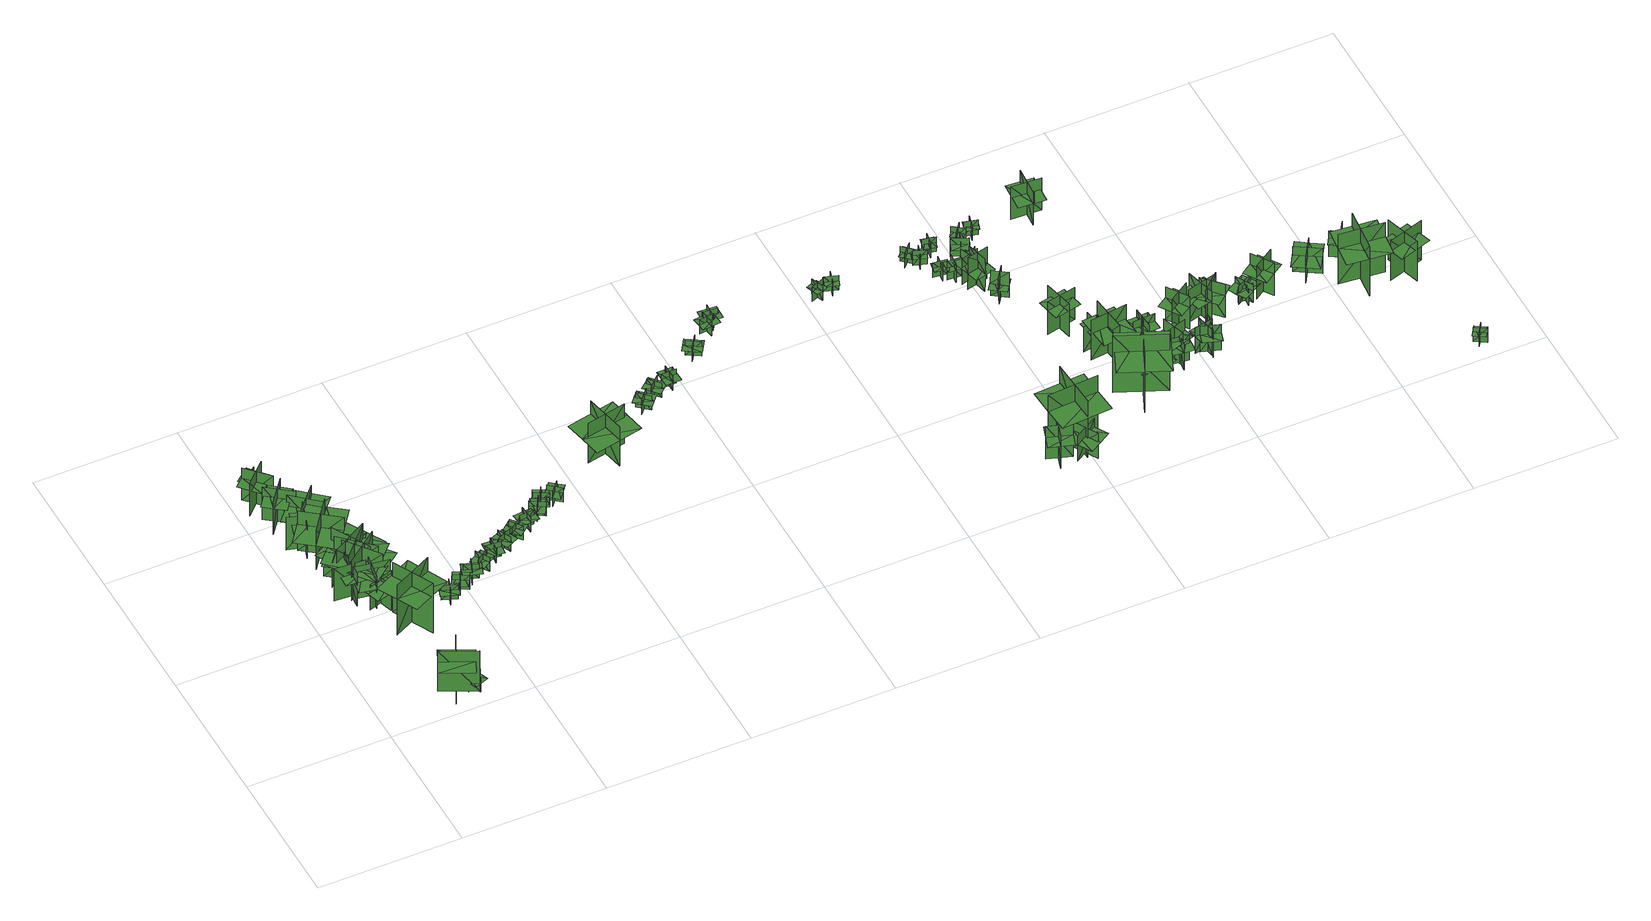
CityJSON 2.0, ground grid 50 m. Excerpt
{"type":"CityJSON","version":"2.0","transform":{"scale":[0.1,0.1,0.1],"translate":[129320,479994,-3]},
"CityObjects":{
"tree1":{"type":"SolitaryVegetationObject","geometry":[{"type":"MultiSurface","lod":"1","boundaries":[[[0,1,2]],[[0,2,3]],[[4,5,6]],[[4,6,7]],[[8,9,10]],[[8,10,11]],[[8,12,13]],[[8,13,9]]]}]},
"tree2":{"type":"SolitaryVegetationObject","geometry":[{"type":"MultiSurface","lod":"1","boundaries":[[[14,15,16]],[[14,16,17]],[[18,19,20]],[[18,20,21]],[[22,23,24]],[[22,24,25]],[[22,25,26]],[[22,26,27]]]}]},
"tree3":{"type":"SolitaryVegetationObject","geometry":[{"type":"MultiSurface","lod":"1","boundaries":[[[28,29,30]],[[28,30,31]],[[32,33,34]],[[32,34,35]],[[36,37,38]],[[36,38,39]],[[36,39,40]],[[36,40,41]]]}]},
"tree4":{"type":"SolitaryVegetationObject","geometry":[{"type":"MultiSurface","lod":"1","boundaries":[[[42,43,44]],[[42,44,45]],[[46,47,48]],[[46,48,49]],[[50,51,52]],[[50,52,53]],[[50,53,54]],[[50,54,55]]]}]},
"tree5":{"type":"SolitaryVegetationObject","geometry":[{"type":"MultiSurface","lod":"1","boundaries":[[[56,57,58]],[[56,58,59]],[[60,61,62]],[[60,62,63]],[[64,65,66]],[[64,66,67]],[[64,68,69]],[[64,69,65]]]}]},
"tree6":{"type":"SolitaryVegetationObject","geometry":[{"type":"MultiSurface","lod":"1","boundaries":[[[70,71,72]],[[70,72,73]],[[74,75,76]],[[74,76,77]],[[78,79,80]],[[78,80,81]],[[78,81,82]],[[78,82,83]]]}]},
"tree7":{"type":"SolitaryVegetationObject","geometry":[{"type":"MultiSurface","lod":"1","boundaries":[[[84,85,86]],[[84,86,87]],[[88,89,90]],[[88,90,91]],[[92,93,94]],[[92,94,95]],[[92,96,97]],[[92,97,93]]]}]},
"tree8":{"type":"SolitaryVegetationObject","geometry":[{"type":"MultiSurface","lod":"1","boundaries":[[[98,99,100]],[[98,100,101]],[[102,103,104]],[[102,104,105]],[[106,107,108]],[[106,108,109]],[[106,109,110]],[[106,110,111]]]}]},
"tree9":{"type":"SolitaryVegetationObject","geometry":[{"type":"MultiSurface","lod":"1","boundaries":[[[112,113,114]],[[112,114,115]],[[116,117,118]],[[116,118,119]],[[120,121,122]],[[120,122,123]],[[120,123,124]],[[120,124,125]]]}]},
"tree10":{"type":"SolitaryVegetationObject","geometry":[{"type":"MultiSurface","lod":"1","boundaries":[[[126,127,128]],[[126,128,129]],[[130,131,132]],[[130,132,133]],[[134,135,136]],[[134,136,137]],[[134,137,138]],[[134,138,139]]]}]},
"tree11":{"type":"SolitaryVegetationObject","geometry":[{"type":"MultiSurface","lod":"1","boundaries":[[[140,141,142]],[[140,142,143]],[[144,145,146]],[[144,146,147]],[[148,149,150]],[[148,150,151]],[[148,151,152]],[[148,152,153]]]}]},
"tree12":{"type":"SolitaryVegetationObject","geometry":[{"type":"MultiSurface","lod":"1","boundaries":[[[154,155,156]],[[154,156,157]],[[158,159,160]],[[158,160,161]],[[162,163,164]],[[162,164,165]],[[162,165,166]],[[162,166,167]]]}]},
"tree13":{"type":"SolitaryVegetationObject","geometry":[{"type":"MultiSurface","lod":"1","boundaries":[[[168,169,170]],[[168,170,171]],[[172,173,174]],[[172,174,175]],[[176,177,178]],[[176,178,179]],[[176,179,180]],[[176,180,181]]]}]},
"tree14":{"type":"SolitaryVegetationObject","geometry":[{"type":"MultiSurface","lod":"1","boundaries":[[[182,183,184]],[[182,184,185]],[[186,187,188]],[[186,188,189]],[[190,191,192]],[[190,192,193]],[[190,193,194]],[[190,194,195]]]}]},
"tree15":{"type":"SolitaryVegetationObject","geometry":[{"type":"MultiSurface","lod":"1","boundaries":[[[196,197,198]],[[196,198,199]],[[200,201,202]],[[200,202,203]],[[204,205,206]],[[204,206,207]],[[204,207,208]],[[204,208,209]]]}]},
"tree16":{"type":"SolitaryVegetationObject","geometry":[{"type":"MultiSurface","lod":"1","boundaries":[[[210,211,212]],[[210,212,213]],[[214,215,216]],[[214,216,217]],[[218,219,220]],[[218,220,221]],[[218,221,222]],[[218,222,223]]]}]},
"tree17":{"type":"SolitaryVegetationObject","geometry":[{"type":"MultiSurface","lod":"1","boundaries":[[[224,225,226]],[[224,226,227]],[[228,229,230]],[[228,230,231]],[[232,233,234]],[[232,234,235]],[[232,235,236]],[[232,236,237]]]}]},
"tree18":{"type":"SolitaryVegetationObject","geometry":[{"type":"MultiSurface","lod":"1","boundaries":[[[238,239,240]],[[238,240,241]],[[242,243,244]],[[242,244,245]],[[246,247,248]],[[246,248,249]],[[246,249,250]],[[246,250,251]]]}]},
"tree19":{"type":"SolitaryVegetationObject","geometry":[{"type":"MultiSurface","lod":"1","boundaries":[[[252,253,254]],[[252,254,255]],[[256,257,258]],[[256,258,259]],[[260,261,262]],[[260,262,263]],[[260,263,264]],[[260,264,265]]]}]},
"tree20":{"type":"SolitaryVegetationObject","geometry":[{"type":"MultiSurface","lod":"1","boundaries":[[[266,267,268]],[[266,268,269]],[[270,271,272]],[[270,272,273]],[[274,275,276]],[[274,276,277]],[[274,277,278]],[[274,278,279]]]}]},
"tree21":{"type":"SolitaryVegetationObject","geometry":[{"type":"MultiSurface","lod":"1","boundaries":[[[280,281,282]],[[280,282,283]],[[284,285,286]],[[284,286,287]],[[288,289,290]],[[288,290,291]],[[288,291,292]],[[288,292,293]]]}]},
"tree22":{"type":"SolitaryVegetationObject","geometry":[{"type":"MultiSurface","lod":"1","boundaries":[[[294,295,296]],[[294,296,297]],[[298,299,300]],[[298,300,301]],[[302,303,304]],[[302,304,305]],[[302,305,306]],[[302,306,307]]]}]},
"tree23":{"type":"SolitaryVegetationObject","geometry":[{"type":"MultiSurface","lod":"1","boundaries":[[[308,309,310]],[[308,310,311]],[[312,313,314]],[[312,314,315]],[[316,317,318]],[[316,318,319]],[[316,319,320]],[[316,320,321]]]}]},
"tree24":{"type":"SolitaryVegetationObject","geometry":[{"type":"MultiSurface","lod":"1","boundaries":[[[322,323,324]],[[322,324,325]],[[326,327,328]],[[326,328,329]],[[330,331,332]],[[330,332,333]],[[330,333,334]],[[330,334,335]]]}]},
"tree25":{"type":"SolitaryVegetationObject","geometry":[{"type":"MultiSurface","lod":"1","boundaries":[[[336,337,338]],[[336,338,339]],[[340,341,342]],[[340,342,343]],[[344,345,346]],[[344,346,347]],[[344,347,348]],[[344,348,349]]]}]},
"tree26":{"type":"SolitaryVegetationObject","geometry":[{"type":"MultiSurface","lod":"1","boundaries":[[[350,351,352]],[[350,352,353]],[[354,355,356]],[[354,356,357]],[[358,359,360]],[[358,360,361]],[[358,361,362]],[[358,362,363]]]}]},
"tree27":{"type":"SolitaryVegetationObject","geometry":[{"type":"MultiSurface","lod":"1","boundaries":[[[364,365,366]],[[364,366,367]],[[368,369,370]],[[368,370,371]],[[372,373,374]],[[372,374,375]],[[372,375,376]],[[372,376,377]]]}]},
"tree28":{"type":"SolitaryVegetationObject","geometry":[{"type":"MultiSurface","lod":"1","boundaries":[[[378,379,380]],[[378,380,381]],[[382,383,384]],[[382,384,385]],[[386,387,388]],[[386,388,389]],[[386,389,390]],[[386,390,391]]]}]},
"tree29":{"type":"SolitaryVegetationObject","geometry":[{"type":"MultiSurface","lod":"1","boundaries":[[[392,393,394]],[[392,394,395]],[[396,397,398]],[[396,398,399]],[[400,401,402]],[[400,402,403]],[[400,403,404]],[[400,404,405]]]}]},
"tree30":{"type":"SolitaryVegetationObject","geometry":[{"type":"MultiSurface","lod":"1","boundaries":[[[406,407,408]],[[406,408,409]],[[410,411,412]],[[410,412,413]],[[414,415,416]],[[414,416,417]],[[414,417,418]],[[414,418,419]]]}]},
"tree31":{"type":"SolitaryVegetationObject","geometry":[{"type":"MultiSurface","lod":"1","boundaries":[[[420,421,422]],[[420,422,423]],[[424,425,426]],[[424,426,427]],[[428,429,430]],[[428,430,431]],[[428,431,432]],[[428,432,433]]]}]},
"tree32":{"type":"SolitaryVegetationObject","geometry":[{"type":"MultiSurface","lod":"1","boundaries":[[[434,435,436]],[[434,436,437]],[[438,439,440]],[[438,440,441]],[[442,443,444]],[[442,444,445]],[[442,445,446]],[[442,446,447]]]}]},
"tree33":{"type":"SolitaryVegetationObject","geometry":[{"type":"MultiSurface","lod":"1","boundaries":[[[448,449,450]],[[448,450,451]],[[452,453,454]],[[452,454,455]],[[456,457,458]],[[456,458,459]],[[456,459,460]],[[456,460,461]]]}]},
"tree34":{"type":"SolitaryVegetationObject","geometry":[{"type":"MultiSurface","lod":"1","boundaries":[[[462,463,464]],[[462,464,465]],[[466,467,468]],[[466,468,469]],[[470,471,472]],[[470,472,473]],[[470,473,474]],[[470,474,475]]]}]},
"tree35":{"type":"SolitaryVegetationObject","geometry":[{"type":"MultiSurface","lod":"1","boundaries":[[[476,477,478]],[[476,478,479]],[[480,481,482]],[[480,482,483]],[[484,485,486]],[[484,486,487]],[[484,487,488]],[[484,488,489]]]}]},
"tree36":{"type":"SolitaryVegetationObject","geometry":[{"type":"MultiSurface","lod":"1","boundaries":[[[490,491,492]],[[490,492,493]],[[494,495,496]],[[494,496,497]],[[498,499,500]],[[498,500,501]],[[498,501,502]],[[498,502,503]]]}]},
"tree37":{"type":"SolitaryVegetationObject","geometry":[{"type":"MultiSurface","lod":"1","boundaries":[[[504,505,506]],[[504,506,507]],[[508,509,510]],[[508,510,511]],[[512,513,514]],[[512,514,515]],[[512,515,516]],[[512,516,517]]]}]},
"tree38":{"type":"SolitaryVegetationObject","geometry":[{"type":"MultiSurface","lod":"1","boundaries":[[[518,519,520]],[[518,520,521]],[[522,523,524]],[[522,524,525]],[[526,527,528]],[[526,528,529]],[[526,527,530]],[[526,530,531]]]}]},
"tree39":{"type":"SolitaryVegetationObject","geometry":[{"type":"MultiSurface","lod":"1","boundaries":[[[532,533,534]],[[532,534,535]],[[536,537,538]],[[536,538,539]],[[540,541,542]],[[540,542,543]],[[540,541,544]],[[540,544,545]]]}]},
"tree40":{"type":"SolitaryVegetationObject","geometry":[{"type":"MultiSurface","lod":"1","boundaries":[[[546,547,548]],[[546,548,549]],[[550,551,552]],[[550,552,553]],[[554,555,556]],[[554,556,557]],[[554,558,559]],[[554,559,555]]]}]},
"tree41":{"type":"SolitaryVegetationObject","geometry":[{"type":"MultiSurface","lod":"1","boundaries":[[[560,561,562]],[[560,562,563]],[[564,565,566]],[[564,566,567]],[[568,569,570]],[[568,570,571]],[[568,571,572]],[[568,572,573]]]}]},
"tree42":{"type":"SolitaryVegetationObject","geometry":[{"type":"MultiSurface","lod":"1","boundaries":[[[574,575,576]],[[574,576,577]],[[578,579,580]],[[578,580,581]],[[582,583,584]],[[582,584,585]],[[582,585,586]],[[582,586,587]]]}]},
"tree43":{"type":"SolitaryVegetationObject","geometry":[{"type":"MultiSurface","lod":"1","boundaries":[[[588,589,590]],[[588,590,591]],[[592,593,594]],[[592,594,595]],[[596,597,598]],[[596,598,599]],[[596,597,600]],[[596,600,601]]]}]},
"tree44":{"type":"SolitaryVegetationObject","geometry":[{"type":"MultiSurface","lod":"1","boundaries":[[[602,603,604]],[[602,604,605]],[[606,607,608]],[[606,608,609]],[[610,611,612]],[[610,612,613]],[[610,613,614]],[[610,614,615]]]}]},
"tree45":{"type":"SolitaryVegetationObject","geometry":[{"type":"MultiSurface","lod":"1","boundaries":[[[616,617,618]],[[616,618,619]],[[620,621,622]],[[620,622,623]],[[624,625,626]],[[624,626,627]],[[624,625,628]],[[624,628,629]]]}]},
"tree46":{"type":"SolitaryVegetationObject","geometry":[{"type":"MultiSurface","lod":"1","boundaries":[[[630,631,632]],[[630,632,633]],[[634,635,636]],[[634,636,637]],[[638,639,640]],[[638,640,641]],[[638,642,643]],[[638,643,639]]]}]},
"tree47":{"type":"SolitaryVegetationObject","geometry":[{"type":"MultiSurface","lod":"1","boundaries":[[[644,645,646]],[[644,646,647]],[[648,649,650]],[[648,650,651]],[[652,653,654]],[[652,654,655]],[[652,653,656]],[[652,656,657]]]}]},
"tree48":{"type":"SolitaryVegetationObject","geometry":[{"type":"MultiSurface","lod":"1","boundaries":[[[658,659,660]],[[658,660,661]],[[662,663,664]],[[662,664,665]],[[666,667,668]],[[666,668,669]],[[666,670,671]],[[666,671,667]]]}]},
"tree49":{"type":"SolitaryVegetationObject","geometry":[{"type":"MultiSurface","lod":"1","boundaries":[[[672,673,674]],[[672,674,675]],[[676,677,678]],[[676,678,679]],[[680,681,677]],[[680,677,676]],[[682,683,673]],[[682,673,672]],[[672,673,684]],[[672,684,685]],[[672,686,687]],[[672,687,673]]]}]},
"tree50":{"type":"SolitaryVegetationObject","geometry":[{"type":"MultiSurface","lod":"1","boundaries":[[[688,689,690]],[[688,690,691]],[[692,693,694]],[[692,694,695]],[[696,697,693]],[[696,693,692]],[[698,699,689]],[[698,689,688]],[[688,689,700]],[[688,700,701]],[[688,702,703]],[[688,703,689]]]}]},
"tree51":{"type":"SolitaryVegetationObject","geometry":[{"type":"MultiSurface","lod":"1","boundaries":[[[704,705,706]],[[704,706,707]],[[708,709,710]],[[708,710,711]],[[712,713,714]],[[712,714,715]],[[712,713,716]],[[712,716,717]]]}]},
"tree52":{"type":"SolitaryVegetationObject","geometry":[{"type":"MultiSurface","lod":"1","boundaries":[[[718,719,720]],[[718,720,721]],[[722,723,724]],[[722,724,725]],[[726,727,728]],[[726,728,729]],[[726,727,730]],[[726,730,731]]]}]},
"tree53":{"type":"SolitaryVegetationObject","geometry":[{"type":"MultiSurface","lod":"1","boundaries":[[[732,733,734]],[[732,734,735]],[[736,737,738]],[[736,738,739]],[[740,741,742]],[[740,742,743]],[[740,743,744]],[[740,744,745]]]}]},
"tree54":{"type":"SolitaryVegetationObject","geometry":[{"type":"MultiSurface","lod":"1","boundaries":[[[746,747,748]],[[746,748,749]],[[750,751,752]],[[750,752,753]],[[754,755,756]],[[754,756,757]],[[754,758,759]],[[754,759,755]]]}]},
"tree55":{"type":"SolitaryVegetationObject","geometry":[{"type":"MultiSurface","lod":"1","boundaries":[[[760,761,762]],[[760,762,763]],[[764,765,766]],[[764,766,767]],[[768,769,770]],[[768,770,771]],[[768,772,773]],[[768,773,769]]]}]},
"tree56":{"type":"SolitaryVegetationObject","geometry":[{"type":"MultiSurface","lod":"1","boundaries":[[[774,775,776]],[[774,776,777]],[[778,779,780]],[[778,780,781]],[[782,783,784]],[[782,784,785]],[[782,783,786]],[[782,786,787]]]}]},
"tree57":{"type":"SolitaryVegetationObject","geometry":[{"type":"MultiSurface","lod":"1","boundaries":[[[788,789,790]],[[788,790,791]],[[792,793,794]],[[792,794,795]],[[796,797,798]],[[796,798,799]],[[796,800,801]],[[796,801,797]]]}]},
"tree58":{"type":"SolitaryVegetationObject","geometry":[{"type":"MultiSurface","lod":"1","boundaries":[[[802,803,804]],[[802,804,805]],[[806,807,808]],[[806,808,809]],[[810,811,812]],[[810,812,813]],[[810,811,814]],[[810,814,815]]]}]},
"tree59":{"type":"SolitaryVegetationObject","geometry":[{"type":"MultiSurface","lod":"1","boundaries":[[[816,817,818]],[[816,818,819]],[[820,821,822]],[[820,822,823]],[[824,825,826]],[[824,826,827]],[[824,827,828]],[[824,828,829]]]}]},
"tree60":{"type":"SolitaryVegetationObject","geometry":[{"type":"MultiSurface","lod":"1","boundaries":[[[830,831,832]],[[830,832,833]],[[834,835,836]],[[834,836,837]],[[838,839,840]],[[838,840,841]],[[838,842,843]],[[838,843,839]]]}]},
"tree61":{"type":"SolitaryVegetationObject","geometry":[{"type":"MultiSurface","lod":"1","boundaries":[[[844,845,846]],[[844,846,847]],[[848,849,850]],[[848,850,851]],[[852,853,854]],[[852,854,855]],[[852,853,856]],[[852,856,857]]]}]},
"tree62":{"type":"SolitaryVegetationObject","geometry":[{"type":"MultiSurface","lod":"1","boundaries":[[[858,859,860]],[[858,860,861]],[[862,863,864]],[[862,864,865]],[[866,867,868]],[[866,868,869]],[[866,870,871]],[[866,871,867]]]}]},
"tree63":{"type":"SolitaryVegetationObject","geometry":[{"type":"MultiSurface","lod":"1","boundaries":[[[872,873,874]],[[872,874,875]],[[876,877,878]],[[876,878,879]],[[880,881,882]],[[880,882,883]],[[880,883,884]],[[880,884,885]]]}]},
"tree64":{"type":"SolitaryVegetationObject","geometry":[{"type":"MultiSurface","lod":"1","boundaries":[[[886,887,888]],[[886,888,889]],[[890,891,892]],[[890,892,893]],[[894,895,896]],[[894,896,897]],[[894,897,898]],[[894,898,899]]]}]},
"tree65":{"type":"SolitaryVegetationObject","geometry":[{"type":"MultiSurface","lod":"1","boundaries":[[[900,901,902]],[[900,902,903]],[[904,905,906]],[[904,906,907]],[[908,909,910]],[[908,910,911]],[[908,912,913]],[[908,913,909]]]}]},
"tree66":{"type":"SolitaryVegetationObject","geometry":[{"type":"MultiSurface","lod":"1","boundaries":[[[914,915,916]],[[914,916,917]],[[918,919,920]],[[918,920,921]],[[922,923,924]],[[922,924,925]],[[922,926,927]],[[922,927,923]]]}]},
"tree67":{"type":"SolitaryVegetationObject","geometry":[{"type":"MultiSurface","lod":"1","boundaries":[[[928,929,930]],[[928,930,931]],[[932,933,934]],[[932,934,935]],[[936,937,938]],[[936,938,939]],[[936,939,940]],[[936,940,941]]]}]},
"tree68":{"type":"SolitaryVegetationObject","geometry":[{"type":"MultiSurface","lod":"1","boundaries":[[[942,943,944]],[[942,944,945]],[[946,947,948]],[[946,948,949]],[[950,951,952]],[[950,952,953]],[[950,954,955]],[[950,955,951]]]}]},
"tree69":{"type":"SolitaryVegetationObject","geometry":[{"type":"MultiSurface","lod":"1","boundaries":[[[956,957,958]],[[956,958,959]],[[960,961,962]],[[960,962,963]],[[964,965,966]],[[964,966,967]],[[964,965,968]],[[964,968,969]]]}]},
"tree70":{"type":"SolitaryVegetationObject","geometry":[{"type":"MultiSurface","lod":"1","boundaries":[[[970,971,972]],[[970,972,973]],[[974,975,976]],[[974,976,977]],[[978,979,980]],[[978,980,981]],[[978,982,983]],[[978,983,979]]]}]},
"tree71":{"type":"SolitaryVegetationObject","geometry":[{"type":"MultiSurface","lod":"1","boundaries":[[[984,985,986]],[[984,986,987]],[[988,989,990]],[[988,990,991]],[[992,993,994]],[[992,994,995]],[[992,996,997]],[[992,997,993]]]}]},
"tree72":{"type":"SolitaryVegetationObject","geometry":[{"type":"MultiSurface","lod":"1","boundaries":[[[998,999,1000]],[[998,1000,1001]],[[1002,1003,1004]],[[1002,1004,1005]],[[1006,1007,1008]],[[1006,1008,1009]],[[1006,1009,1010]],[[1006,1010,1011]]]}]},
"tree73":{"type":"SolitaryVegetationObject","geometry":[{"type":"MultiSurface","lod":"1","boundaries":[[[1012,1013,1014]],[[1012,1014,1015]],[[1016,1017,1018]],[[1016,1018,1019]],[[1020,1021,1022]],[[1020,1022,1023]],[[1020,1021,1024]],[[1020,1024,1025]]]}]},
"tree74":{"type":"SolitaryVegetationObject","geometry":[{"type":"MultiSurface","lod":"1","boundaries":[[[1026,1027,1028]],[[1026,1028,1029]],[[1030,1031,1032]],[[1030,1032,1033]],[[1034,1035,1036]],[[1034,1036,1037]],[[1034,1038,1039]],[[1034,1039,1035]]]}]},
"tree75":{"type":"SolitaryVegetationObject","geometry":[{"type":"MultiSurface","lod":"1","boundaries":[[[1040,1041,1042]],[[1040,1042,1043]],[[1044,1045,1046]],[[1044,1046,1047]],[[1048,1049,1050]],[[1048,1050,1051]],[[1048,1051,1052]],[[1048,1052,1053]]]}]},
"tree76":{"type":"SolitaryVegetationObject","geometry":[{"type":"MultiSurface","lod":"1","boundaries":[[[1054,1055,1056]],[[1054,1056,1057]],[[1058,1059,1060]],[[1058,1060,1061]],[[1062,1063,1064]],[[1062,1064,1065]],[[1062,1065,1066]],[[1062,1066,1067]]]}]},
"tree77":{"type":"SolitaryVegetationObject","geometry":[{"type":"MultiSurface","lod":"1","boundaries":[[[1068,1069,1070]],[[1068,1070,1071]],[[1072,1073,1074]],[[1072,1074,1075]],[[1076,1077,1078]],[[1076,1078,1079]],[[1076,1080,1081]],[[1076,1081,1077]]]}]},
"tree78":{"type":"SolitaryVegetationObject","geometry":[{"type":"MultiSurface","lod":"1","boundaries":[[[1082,1083,1084]],[[1082,1084,1085]],[[1086,1087,1088]],[[1086,1088,1089]],[[1090,1091,1092]],[[1090,1092,1093]],[[1090,1093,1094]],[[1090,1094,1095]]]}]},
"tree79":{"type":"SolitaryVegetationObject","geometry":[{"type":"MultiSurface","lod":"1","boundaries":[[[1096,1097,1098]],[[1096,1098,1099]],[[1100,1101,1102]],[[1100,1102,1103]],[[1104,1105,1106]],[[1104,1106,1107]],[[1104,1107,1108]],[[1104,1108,1109]]]}]},
"tree80":{"type":"SolitaryVegetationObject","geometry":[{"type":"MultiSurface","lod":"1","boundaries":[[[1110,1111,1112]],[[1110,1112,1113]],[[1114,1115,1116]],[[1114,1116,1117]],[[1118,1119,1120]],[[1118,1120,1121]],[[1118,1122,1123]],[[1118,1123,1119]]]}]},
"tree81":{"type":"SolitaryVegetationObject","geometry":[{"type":"MultiSurface","lod":"1","boundaries":[[[1124,1125,1126]],[[1124,1126,1127]],[[1128,1129,1130]],[[1128,1130,1131]],[[1132,1133,1134]],[[1132,1134,1135]],[[1132,1135,1136]],[[1132,1136,1137]]]}]},
"tree82":{"type":"SolitaryVegetationObject","geometry":[{"type":"MultiSurface","lod":"1","boundaries":[[[1138,1139,1140]],[[1138,1140,1141]],[[1142,1143,1144]],[[1142,1144,1145]],[[1146,1147,1148]],[[1146,1148,1149]],[[1146,1150,1151]],[[1146,1151,1147]]]}]}
},
"vertices":[
[328,44,24],[211,101,24],[211,101,197],[328,44,197],[294,141,24],[237,24,24],[237,24,197],[294,141,197],[318,49,152],[211,101,152],[189,54,152],[296,2,152],[340,95,152],[233,147,152],
[152,544,30],[158,648,30],[158,648,170],[152,544,170],[202,588,30],[202,588,170],[97,594,170],[97,594,30],[202,588,126],[204,632,126],[121,637,126],[118,593,126],[116,550,126],[199,545,126],
[299,62,15],[299,62,77],[349,81,77],[349,81,15],[314,95,15],[314,95,77],[333,47,77],[333,47,15],[311,102,57],[287,92,57],[310,32,57],[335,42,57],[360,52,57],[336,112,57],
[167,712,32],[117,649,32],[117,649,140],[167,712,140],[116,706,32],[116,706,140],[179,655,140],[179,655,32],[116,706,106],[95,680,106],[146,639,106],[167,666,106],[188,692,106],[137,733,106],
[141,907,26],[108,805,26],[108,805,167],[141,907,167],[66,868,26],[168,835,26],[168,835,167],[66,868,167],[138,898,131],[108,805,131],[148,793,131],[178,885,131],[98,911,131],[68,818,131],
[155,582,23],[155,582,163],[274,562,163],[274,562,23],[222,628,23],[222,628,163],[203,513,163],[203,513,23],[225,645,117],[165,655,117],[142,513,117],[201,503,117],[261,493,117],[284,636,117],
[58,942,30],[123,1026,30],[123,1026,171],[58,942,171],[141,953,30],[57,1018,30],[57,1018,171],[141,953,171],[63,949,134],[123,1026,134],[89,1051,134],[30,974,134],[97,923,134],[156,1000,134],
[214,577,20],[214,577,129],[242,488,129],[242,488,20],[270,547,20],[270,547,129],[184,520,129],[184,520,20],[283,551,94],[269,596,94],[162,562,94],[176,517,94],[190,473,94],[297,506,94],
[150,578,24],[150,578,195],[265,669,195],[265,669,24],[163,676,24],[163,676,195],[251,565,195],[251,565,24],[150,693,139],[92,648,139],[201,509,139],[259,555,139],[317,600,139],[208,739,139],
[104,1119,32],[28,1047,32],[28,1047,172],[104,1119,172],[37,1121,32],[37,1121,172],[109,1045,172],[109,1045,32],[37,1121,128],[5,1091,128],[63,1030,128],[94,1060,128],[126,1090,128],[69,1151,128],
[151,601,25],[151,601,195],[252,708,195],[252,708,25],[150,701,25],[150,701,195],[253,603,195],[253,603,25],[134,716,140],[84,662,140],[212,541,140],[263,595,140],[313,648,140],[185,769,140],
[97,849,26],[97,849,197],[214,761,197],[214,761,26],[196,861,26],[196,861,197],[110,748,197],[110,748,26],[209,879,141],[150,923,141],[44,782,141],[103,738,141],[161,693,141],[267,834,141],
[159,741,25],[159,741,195],[230,612,195],[230,612,25],[254,712,25],[254,712,195],[130,643,195],[130,643,25],[273,722,140],[237,787,140],[83,701,140],[118,637,140],[154,572,140],[309,658,140],
[244,481,19],[314,342,19],[314,342,235],[244,481,235],[211,383,19],[350,453,19],[350,453,235],[211,383,235],[211,383,175],[246,314,175],[385,383,175],[350,453,175],[315,522,175],[176,452,175],
[184,755,26],[184,755,88],[191,702,88],[191,702,26],[212,732,26],[212,732,88],[161,726,88],[161,726,26],[220,733,68],[217,759,68],[153,752,68],[157,725,68],[160,699,68],[223,706,68],
[190,750,27],[190,750,89],[166,798,89],[166,798,27],[156,762,27],[156,762,89],[202,785,89],[202,785,27],[149,758,69],[161,735,69],[218,764,69],[206,788,69],[194,811,69],[137,782,69],
[202,878,26],[202,878,165],[112,958,165],[112,958,26],[120,875,26],[120,875,165],[198,962,165],[198,962,26],[109,862,120],[153,822,120],[250,930,120],[205,970,120],[160,1010,120],[64,902,120],
[112,1160,13],[112,1160,75],[77,1201,75],[77,1201,13],[76,1164,13],[76,1164,75],[115,1197,75],[115,1197,13],[70,1158,55],[88,1138,55],[136,1180,55],[118,1200,55],[101,1221,55],[52,1179,55],
[119,1034,17],[150,1068,17],[150,1068,79],[119,1034,79],[149,1036,17],[149,1036,79],[114,1066,79],[114,1066,17],[149,1036,59],[162,1050,59],[134,1075,59],[121,1060,59],[108,1046,59],[136,1021,59],
[416,426,22],[416,426,84],[434,476,84],[434,476,22],[401,459,22],[401,459,84],[450,441,84],[450,441,22],[394,461,64],[385,436,64],[445,415,64],[454,440,64],[463,465,64],[403,487,64],
[453,489,21],[453,489,83],[500,463,83],[500,463,21],[487,499,21],[487,499,83],[463,453,83],[463,453,21],[491,506,63],[468,518,63],[437,462,63],[461,449,63],[484,436,63],[515,493,63],
[536,528,21],[536,528,83],[517,478,83],[517,478,21],[550,495,21],[550,495,83],[502,512,83],[502,512,21],[558,492,63],[567,517,63],[506,539,63],[497,514,63],[488,489,63],[549,467,63],
[592,507,20],[592,507,82],[563,552,82],[563,552,20],[557,515,20],[557,515,82],[600,543,82],[600,543,20],[550,511,62],[564,489,62],[619,523,62],[604,545,62],[590,568,62],[536,534,62],
[655,554,20],[655,554,82],[602,559,82],[602,559,20],[627,532,20],[627,532,82],[631,583,82],[631,583,20],[626,524,62],[653,521,62],[658,585,62],[632,588,62],[605,590,62],[599,526,62],
[703,593,20],[703,593,82],[654,570,82],[654,570,20],[690,559,20],[690,559,82],[668,606,82],[668,606,20],[693,552,61],[717,563,61],[691,621,61],[666,610,61],[642,599,61],[669,541,61],
[711,591,19],[711,591,81],[753,625,81],[753,625,19],[716,627,19],[716,627,81],[748,587,81],[748,587,19],[711,633,61],[690,616,61],[731,567,61],[751,584,61],[772,601,61],[731,650,61],
[785,610,18],[785,610,80],[781,663,80],[781,663,18],[758,634,18],[758,634,80],[809,637,80],[809,637,18],[750,633,60],[752,606,60],[816,611,60],[814,638,60],[812,665,60],[748,660,60],
[858,652,18],[858,652,80],[812,679,80],[812,679,18],[823,644,18],[823,644,80],[849,688,80],[849,688,18],[819,637,60],[842,624,60],[874,679,60],[851,692,60],[828,706,60],[796,651,60],
[840,710,15],[840,710,77],[887,686,77],[887,686,15],[874,720,15],[874,720,77],[850,675,77],[850,675,15],[878,728,57],[854,740,57],[824,683,57],[848,671,57],[872,658,57],[902,715,57],
[892,717,19],[892,717,81],[933,683,81],[933,683,19],[928,720,19],[928,720,81],[895,680,81],[895,680,19],[933,726,61],[912,743,61],[871,693,61],[892,676,61],[912,659,61],[953,709,61],
[1162,751,16],[1162,751,187],[1132,894,187],[1132,894,16],[1080,807,16],[1080,807,187],[1219,835,187],[1219,835,16],[1059,802,131],[1074,730,131],[1246,766,131],[1231,838,131],[1216,910,131],[1044,874,131],
[1360,966,16],[1360,966,78],[1325,926,78],[1325,926,16],[1361,930,16],[1361,930,78],[1323,964,78],[1323,964,16],[1367,925,58],[1385,945,58],[1337,987,58],[1319,967,58],[1302,947,58],[1350,905,58],
[1417,1003,15],[1417,1003,77],[1377,967,77],[1377,967,15],[1414,967,15],[1414,967,77],[1380,1005,77],[1380,1005,15],[1419,961,57],[1439,978,57],[1397,1026,57],[1377,1009,57],[1357,991,57],[1399,943,57],
[1482,1002,17],[1482,1002,79],[1429,1001,79],[1429,1001,17],[1457,977,17],[1457,977,79],[1456,1028,79],[1456,1028,17],[1457,969,59],[1484,969,59],[1483,1033,59],[1456,1033,59],[1429,1032,59],[1430,968,59],
[1568,1066,18],[1568,1066,80],[1598,1110,80],[1598,1110,18],[1562,1101,18],[1562,1101,80],[1605,1073,80],[1605,1073,18],[1555,1105,60],[1540,1083,60],[1594,1048,60],[1609,1070,60],[1623,1093,60],[1570,1128,60],
[1666,1192,18],[1666,1192,80],[1672,1139,80],[1672,1139,18],[1694,1169,18],[1694,1169,80],[1643,1163,80],[1643,1163,18],[1702,1170,60],[1699,1196,60],[1635,1189,60],[1638,1163,60],[1641,1136,60],[1705,1143,60],
[1691,1213,18],[1691,1213,80],[1688,1160,80],[1688,1160,18],[1715,1186,18],[1715,1186,80],[1663,1189,80],[1663,1189,18],[1723,1185,60],[1724,1212,60],[1660,1216,60],[1658,1189,60],[1657,1162,60],[1721,1159,60],
[2052,1130,15],[2035,1174,15],[2035,1174,78],[2052,1130,78],[2065,1159,15],[2021,1142,15],[2021,1142,78],[2065,1159,78],[2053,1130,57],[2036,1174,57],[2014,1166,57],[2031,1122,57],[2054,1181,57],[2071,1137,57],
[2117,1150,16],[2072,1165,16],[2072,1165,78],[2117,1150,78],[2102,1179,16],[2088,1134,16],[2088,1134,78],[2102,1179,78],[2117,1152,57],[2073,1166,57],[2065,1144,57],[2110,1129,57],[2079,1184,57],[2123,1170,57],
[2385,139,14],[2411,221,14],[2411,221,155],[2385,139,155],[2443,169,14],[2362,196,14],[2362,196,155],[2443,169,155],[2443,169,109],[2362,196,109],[2347,151,109],[2429,125,109],[2457,214,109],[2376,240,109],
[2444,137,21],[2444,137,130],[2524,185,130],[2524,185,21],[2460,198,21],[2460,198,130],[2506,120,130],[2506,120,21],[2453,210,94],[2413,186,94],[2470,89,94],[2511,113,94],[2551,137,94],[2494,234,94],
[2483,145,12],[2472,322,12],[2472,322,258],[2483,145,258],[2561,233,12],[2384,222,12],[2384,222,258],[2561,233,258],[2561,233,189],[2556,321,189],[2379,311,189],[2384,222,189],[2390,134,189],[2567,145,189],
[2381,1191,5],[2349,1157,5],[2349,1157,68],[2381,1191,68],[2349,1190,5],[2384,1158,5],[2384,1158,68],[2349,1190,68],[2380,1192,47],[2348,1158,47],[2365,1142,47],[2397,1177,47],[2334,1170,47],[2366,1205,47],
[2376,1155,5],[2418,1141,5],[2418,1141,67],[2376,1155,67],[2389,1129,5],[2403,1171,5],[2403,1171,67],[2389,1129,67],[2389,1129,50],[2410,1122,50],[2424,1164,50],[2403,1171,50],[2382,1178,50],[2368,1136,50],
[2454,1074,5],[2407,1080,5],[2407,1080,68],[2454,1074,68],[2434,1099,5],[2428,1052,5],[2428,1052,68],[2434,1099,68],[2454,1075,47],[2407,1081,47],[2404,1058,47],[2451,1052,47],[2410,1100,47],[2456,1094,47],
[2487,1041,12],[2440,1045,12],[2440,1045,91],[2487,1041,91],[2464,1069,12],[2460,1021,12],[2460,1021,91],[2464,1069,91],[2464,1069,65],[2460,1021,65],[2486,1019,65],[2489,1067,65],[2438,1071,65],[2434,1023,65],
[2445,1198,13],[2436,1153,13],[2436,1153,76],[2445,1198,76],[2419,1181,13],[2465,1171,13],[2465,1171,76],[2419,1181,76],[2444,1199,55],[2434,1153,55],[2457,1148,55],[2467,1194,55],[2415,1157,55],[2425,1203,55],
[2535,1027,12],[2472,1005,12],[2472,1005,122],[2535,1027,122],[2489,1049,12],[2511,986,12],[2511,986,122],[2489,1049,122],[2489,1049,87],[2511,986,87],[2545,999,87],[2523,1061,87],[2455,1036,87],[2477,974,87],
[2553,993,82],[2479,976,82],[2488,937,83],[2562,954,83],[2526,948,82],[2509,1022,82],[2505,1021,152],[2522,947,152],[2522,947,12],[2505,1021,12],[2553,996,12],[2478,979,12],[2479,976,152],[2553,993,152],[2545,1031,83],[2470,1014,83],
[2536,882,65],[2571,930,65],[2546,948,65],[2511,900,65],[2529,922,65],[2577,887,65],[2579,890,119],[2531,925,119],[2531,925,10],[2579,890,10],[2538,880,10],[2573,928,10],[2571,930,119],[2536,882,119],[2560,864,65],[2595,912,65],
[2554,1047,14],[2519,1078,14],[2519,1078,77],[2554,1047,77],[2552,1079,14],[2521,1043,14],[2521,1043,77],[2552,1079,77],[2555,1048,56],[2520,1079,56],[2505,1061,56],[2540,1030,56],[2533,1093,56],[2568,1062,56],
[2549,1110,12],[2495,1133,12],[2495,1133,90],[2549,1110,90],[2534,1147,12],[2511,1093,12],[2511,1093,90],[2534,1147,90],[2550,1111,64],[2496,1134,64],[2485,1107,64],[2539,1084,64],[2505,1156,64],[2559,1133,64],
[2841,296,16],[2678,366,16],[2678,366,262],[2841,296,262],[2797,406,16],[2728,243,16],[2728,243,262],[2797,406,262],[2797,406,193],[2716,441,193],[2646,278,193],[2728,243,193],[2809,208,193],[2879,371,193],
[2718,714,9],[2614,692,9],[2614,692,150],[2718,714,150],[2647,759,9],[2670,655,9],[2670,655,150],[2647,759,150],[2710,712,114],[2614,692,114],[2623,651,114],[2718,671,114],[2701,753,114],[2606,733,114],
[2717,623,12],[2728,541,12],[2728,541,121],[2717,623,121],[2678,571,12],[2760,582,12],[2760,582,121],[2678,571,121],[2718,616,93],[2728,541,93],[2761,546,93],[2750,621,93],[2686,612,93],[2696,537,93],
[2557,1198,13],[2529,1161,13],[2529,1161,75],[2557,1198,75],[2526,1194,13],[2563,1165,13],[2563,1165,75],[2526,1194,75],[2556,1199,54],[2527,1162,54],[2546,1148,54],[2575,1185,54],[2512,1174,54],[2541,1211,54],
[2830,355,19],[2764,350,19],[2764,350,130],[2830,355,130],[2792,388,19],[2796,322,19],[2796,322,130],[2792,388,130],[2792,388,94],[2796,322,94],[2833,325,94],[2828,391,94],[2755,386,94],[2760,320,94],
[2739,599,10],[2753,470,10],[2753,470,183],[2739,599,183],[2684,530,10],[2813,544,10],[2813,544,183],[2684,530,183],[2735,598,125],[2749,470,125],[2813,477,125],[2799,605,125],[2697,464,125],[2683,592,125],
[2844,359,18],[2788,386,18],[2788,386,100],[2844,359,100],[2829,400,18],[2803,345,18],[2803,345,100],[2829,400,100],[2826,394,69],[2803,405,69],[2784,366,69],[2807,355,69],[2830,344,69],[2849,383,69],
[2829,378,18],[2817,424,18],[2817,424,97],[2829,378,97],[2848,409,18],[2802,397,18],[2802,397,97],[2848,409,97],[2848,409,71],[2802,397,71],[2808,372,71],[2854,384,71],[2841,434,71],[2795,422,71],
[2570,1193,14],[2615,1180,14],[2615,1180,76],[2570,1193,76],[2586,1165,14],[2598,1210,14],[2598,1210,76],[2586,1165,76],[2570,1192,55],[2615,1179,55],[2621,1201,55],[2576,1214,55],[2610,1160,55],[2564,1173,55],
[2877,366,19],[2813,349,19],[2813,349,129],[2877,366,129],[2833,392,19],[2849,327,19],[2849,327,129],[2833,392,129],[2833,392,93],[2849,327,93],[2885,336,93],[2868,400,93],[2798,383,93],[2814,318,93],
[2867,386,18],[2828,416,18],[2828,416,83],[2867,386,83],[2862,421,18],[2833,382,18],[2833,382,83],[2862,421,83],[2859,416,59],[2843,429,59],[2822,401,59],[2838,389,59],[2854,376,59],[2875,404,59],
[2825,522,14],[2902,525,14],[2902,525,122],[2825,522,122],[2863,487,14],[2859,564,14],[2859,564,122],[2863,487,122],[2863,487,92],[2902,489,92],[2898,566,92],[2859,564,92],[2821,562,92],[2824,485,92],
[2957,427,17],[2876,401,17],[2876,401,159],[2957,427,159],[2899,457,17],[2925,376,17],[2925,376,159],[2899,457,159],[2899,457,113],[2925,376,113],[2969,390,113],[2943,471,113],[2854,443,113],[2881,361,113],
[2887,395,20],[2953,387,20],[2953,387,130],[2887,395,130],[2919,355,20],[2926,421,20],[2926,421,130],[2919,355,130],[2919,355,94],[2926,421,94],[2890,425,94],[2883,359,94],[2955,351,94],[2962,417,94],
[2936,443,18],[2905,404,18],[2905,404,84],[2936,443,84],[2901,439,18],[2940,408,18],[2940,408,84],[2901,439,84],[2906,435,59],[2893,419,59],[2920,397,59],[2933,413,59],[2945,429,59],[2918,451,59],
[2983,405,19],[3048,417,19],[3048,417,130],[2983,405,130],[3025,376,19],[3013,441,19],[3013,441,130],[3025,376,130],[3025,376,94],[3013,441,94],[2977,435,94],[2989,369,94],[3061,383,94],[3048,448,94],
[2786,1144,12],[2793,1249,12],[2793,1249,153],[2786,1144,153],[2840,1191,12],[2735,1198,12],[2735,1198,153],[2840,1191,153],[2789,1143,105],[2797,1249,105],[2744,1252,105],[2737,1147,105],[2839,1246,105],[2832,1140,105],
[3044,427,20],[3024,363,20],[3024,363,131],[3044,427,131],[2999,403,20],[3062,383,20],[3062,383,131],[2999,403,131],[2999,403,95],[3062,383,95],[3073,418,95],[3010,438,95],[2988,368,95],[3051,348,95],
[3035,575,11],[2964,528,11],[2964,528,153],[3035,575,153],[2971,588,11],[3018,517,11],[3018,517,153],[2971,588,153],[2971,588,107],[3018,517,107],[3057,543,107],[3009,614,107],[2932,562,107],[2979,491,107],
[3008,432,18],[3056,426,18],[3056,426,84],[3008,432,84],[3029,405,18],[3035,454,18],[3035,454,84],[3029,405,84],[3030,410,59],[3050,408,59],[3054,442,59],[3034,445,59],[3014,447,59],[3010,413,59],
[3029,545,10],[3131,572,10],[3131,572,151],[3029,545,151],[3091,509,10],[3064,611,10],[3064,611,151],[3091,509,151],[3030,542,104],[3132,569,104],[3118,620,104],[3016,593,104],[3143,527,104],[3041,500,104],
[3075,520,9],[3138,578,9],[3138,578,151],[3075,520,151],[3141,517,9],[3083,580,9],[3083,580,151],[3141,517,151],[3141,517,105],[3083,580,105],[3049,549,105],[3106,486,105],[3175,549,105],[3118,612,105],
[3254,552,13],[3205,554,13],[3205,554,78],[3254,552,78],[3231,577,13],[3228,528,13],[3228,528,78],[3231,577,78],[3230,572,53],[3210,573,53],[3208,538,53],[3229,537,53],[3249,536,53],[3251,571,53],
[3245,531,15],[3245,531,92],[3212,589,92],[3212,589,15],[3202,544,15],[3202,544,92],[3258,576,92],[3258,576,15],[3193,539,67],[3210,510,67],[3280,550,67],[3263,579,67],[3246,608,67],[3177,568,67],
[3335,591,13],[3264,543,13],[3264,543,155],[3335,591,155],[3270,603,13],[3319,532,13],[3319,532,155],[3270,603,155],[3270,603,108],[3319,532,108],[3357,559,108],[3309,629,108],[3232,576,108],[3280,506,108],
[3418,603,12],[3418,603,120],[3498,554,120],[3498,554,12],[3480,616,12],[3480,616,120],[3432,540,120],[3432,540,12],[3487,628,85],[3448,653,85],[3388,558,85],[3428,533,85],[3468,508,85],[3527,603,85],
[3599,552,15],[3582,398,15],[3582,398,230],[3599,552,230],[3518,488,15],[3672,471,15],[3672,471,230],[3518,488,230],[3518,488,170],[3510,411,170],[3664,394,170],[3672,471,170],[3681,548,170],[3527,565,170],
[3617,568,12],[3548,614,12],[3548,614,122],[3617,568,122],[3604,632,12],[3558,563,12],[3558,563,122],[3604,632,122],[3611,572,93],[3548,614,93],[3530,587,93],[3593,545,93],[3629,599,93],[3567,641,93],
[3780,71,19],[3817,47,19],[3817,47,80],[3780,71,80],[3786,42,19],[3809,80,19],[3809,80,80],[3786,42,80],[3786,42,63],[3805,30,63],[3828,68,63],[3809,80,63],[3791,91,63],[3767,54,63],
[3798,474,10],[3674,435,10],[3674,435,182],[3798,474,182],[3707,521,10],[3746,397,10],[3746,397,182],[3707,521,182],[3788,471,138],[3674,435,138],[3689,386,138],[3803,422,138],[3773,520,138],[3659,484,138]
]}
